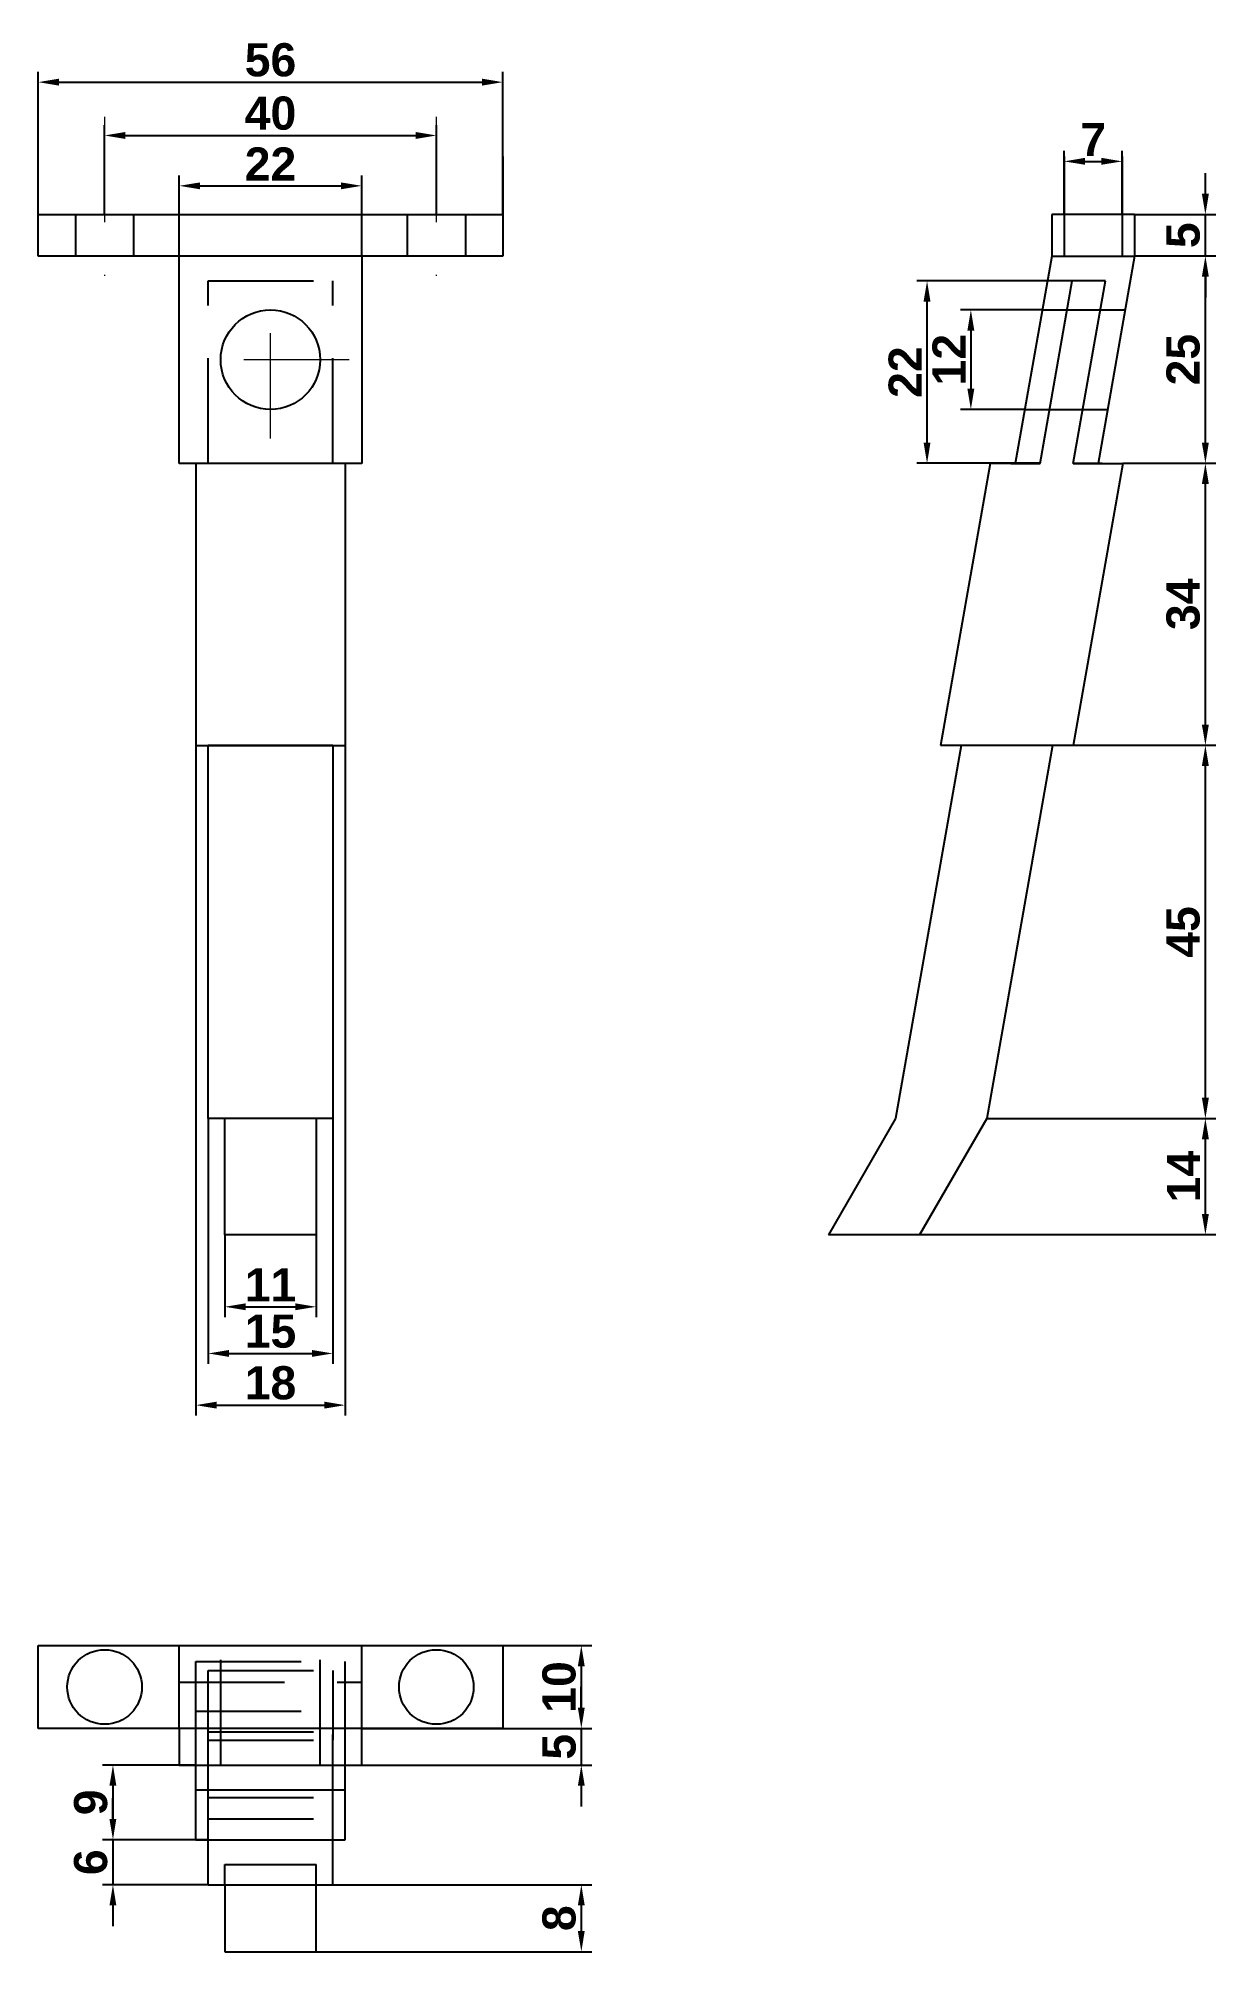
# Model space of a CAD drawing. Header units: millimetres. Extents: x 193 to 1235, y 207 to 668.
# Drawn here: x 193.1 to 335.1, y 207.3 to 438 of the extents above.
import ezdxf

# ---------------------------------------------------------------- set-up
doc = ezdxf.new("R2010")
doc.units = ezdxf.units.MM
doc.linetypes.add('TRAZO_Y_PUNTO', pattern=[25.4, 12.7, -6.35, 0, -6.35])
doc.linetypes.add('TRAZOS', pattern=[19.05, 12.7, -6.35])
for name, color, linetype, lineweight in [('01_Contornos', 7, 'Continuous', 25), ('02_Ocultas', 4, 'TRAZOS', 25), ('03_Ejes', 1, 'TRAZO_Y_PUNTO', 18), ('04_Cotas', 3, 'Continuous', 18)]:
    doc.layers.add(name, color=color, linetype=linetype, lineweight=lineweight)
doc.styles.add('EstiloCota', font='arialbd.ttf', dxfattribs={"height": 4})
doc.dimstyles.new('CotasUNE', dxfattribs={"dimtxt": 20, "dimasz": 2.5, "dimexe": 1.25, "dimexo": 0, "dimtad": 1, "dimtxsty": 'EstiloCota', "dimcen": 2.5, "dimclrd": 256, "dimclrt": 256, "dimadec": 0, "dimazin": 0, "dimtfac": 1, "dimtmove": 0, "dimatfit": 3, "dimfxl": 1, "dimarcsym": 0})

# ---------------------------------------------------------------- blocks, each defined once
blk = doc.blocks.new('*D16')
at = {"layer": '04_Cotas', "color": 0, "lineweight": -2, "transparency": 16777216}
for p, q in [((316.78, 416.77), (316.78, 424.43)), ((323.78, 416.77), (323.78, 424.43))]:
    blk.add_line(p, q, dxfattribs=at)
at = {"layer": '04_Cotas', "lineweight": -2, "transparency": 16777216}
blk.add_line((319.28, 423.18), (321.28, 423.18), dxfattribs=at)
at = {"layer": '04_Cotas', "transparency": 16777216}
for points in [[(319.28, 423.6), (319.28, 422.77), (316.78, 423.18)], [(321.28, 423.6), (321.28, 422.77), (323.78, 423.18)]]:
    blk.add_solid(points, dxfattribs=at)
at = {"layer": 'Defpoints', "color": 0, "transparency": 16777216}
for p in [(323.78, 423.18), (316.78, 416.77), (323.78, 416.77)]:
    blk.add_point(p, dxfattribs=at)
at = {"layer": '04_Cotas', "transparency": 16777216, "insert": (320.28, 425.81), "char_height": 4, "attachment_point": 5, "style": 'EstiloCota'}
blk.add_mtext('7', dxfattribs=at)
blk = doc.blocks.new('*D15')
at = {"layer": '04_Cotas', "color": 0, "lineweight": -2, "transparency": 16777216}
for p, q in [((307.44, 307.77), (335.06, 307.77)), ((299.36, 293.77), (335.06, 293.77))]:
    blk.add_line(p, q, dxfattribs=at)
at = {"layer": '04_Cotas', "lineweight": -2, "transparency": 16777216}
blk.add_line((333.81, 296.27), (333.81, 305.27), dxfattribs=at)
at = {"layer": '04_Cotas', "transparency": 16777216}
for points in [[(333.39, 305.27), (334.23, 305.27), (333.81, 307.77)], [(333.39, 296.27), (334.23, 296.27), (333.81, 293.77)]]:
    blk.add_solid(points, dxfattribs=at)
at = {"layer": 'Defpoints', "color": 0, "transparency": 16777216}
for p in [(307.44, 307.77), (333.81, 307.77), (299.36, 293.77)]:
    blk.add_point(p, dxfattribs=at)
at = {"layer": '04_Cotas', "transparency": 16777216, "insert": (331.18, 300.77), "char_height": 4, "attachment_point": 5, "rotation": 90, "style": 'EstiloCota'}
blk.add_mtext('14', dxfattribs=at)
blk = doc.blocks.new('*D14')
at = {"layer": '04_Cotas', "color": 0, "lineweight": -2, "transparency": 16777216}
for p, q in [((317.87, 352.77), (335.06, 352.77)), ((307.44, 307.77), (335.06, 307.77))]:
    blk.add_line(p, q, dxfattribs=at)
at = {"layer": '04_Cotas', "lineweight": -2, "transparency": 16777216}
blk.add_line((333.81, 310.27), (333.81, 350.27), dxfattribs=at)
at = {"layer": '04_Cotas', "transparency": 16777216}
for points in [[(333.39, 350.27), (334.23, 350.27), (333.81, 352.77)], [(333.39, 310.27), (334.23, 310.27), (333.81, 307.77)]]:
    blk.add_solid(points, dxfattribs=at)
at = {"layer": 'Defpoints', "color": 0, "transparency": 16777216}
for p in [(317.87, 352.77), (333.81, 352.77), (307.44, 307.77)]:
    blk.add_point(p, dxfattribs=at)
at = {"layer": '04_Cotas', "transparency": 16777216, "insert": (331.14, 330.27), "char_height": 4, "attachment_point": 5, "rotation": 90, "style": 'EstiloCota'}
blk.add_mtext('45', dxfattribs=at)
blk = doc.blocks.new('*D13')
at = {"layer": '04_Cotas', "color": 0, "lineweight": -2, "transparency": 16777216}
for p, q in [((323.87, 386.77), (335.06, 386.77)), ((317.87, 352.77), (335.06, 352.77))]:
    blk.add_line(p, q, dxfattribs=at)
at = {"layer": '04_Cotas', "lineweight": -2, "transparency": 16777216}
blk.add_line((333.81, 355.27), (333.81, 384.27), dxfattribs=at)
at = {"layer": '04_Cotas', "transparency": 16777216}
for points in [[(333.39, 384.27), (334.23, 384.27), (333.81, 386.77)], [(333.39, 355.27), (334.23, 355.27), (333.81, 352.77)]]:
    blk.add_solid(points, dxfattribs=at)
at = {"layer": 'Defpoints', "color": 0, "transparency": 16777216}
for p in [(323.87, 386.77), (333.81, 386.77), (317.87, 352.77)]:
    blk.add_point(p, dxfattribs=at)
at = {"layer": '04_Cotas', "transparency": 16777216, "insert": (331.14, 369.77), "char_height": 4, "attachment_point": 5, "rotation": 90, "style": 'EstiloCota'}
blk.add_mtext('34', dxfattribs=at)
blk = doc.blocks.new('*D12')
at = {"layer": '04_Cotas', "color": 0, "lineweight": -2, "transparency": 16777216}
for p, q in [((328.28, 411.77), (335.06, 411.77)), ((323.87, 386.77), (335.06, 386.77))]:
    blk.add_line(p, q, dxfattribs=at)
at = {"layer": '04_Cotas', "lineweight": -2, "transparency": 16777216}
blk.add_line((333.81, 389.27), (333.81, 409.27), dxfattribs=at)
at = {"layer": '04_Cotas', "transparency": 16777216}
for points in [[(333.39, 409.27), (334.23, 409.27), (333.81, 411.77)], [(333.39, 389.27), (334.23, 389.27), (333.81, 386.77)]]:
    blk.add_solid(points, dxfattribs=at)
at = {"layer": 'Defpoints', "color": 0, "transparency": 16777216}
for p in [(328.28, 411.77), (333.81, 411.77), (323.87, 386.77)]:
    blk.add_point(p, dxfattribs=at)
at = {"layer": '04_Cotas', "transparency": 16777216, "insert": (331.14, 399.27), "char_height": 4, "attachment_point": 5, "rotation": 90, "style": 'EstiloCota'}
blk.add_mtext('25', dxfattribs=at)
blk = doc.blocks.new('*D11')
at = {"layer": '04_Cotas', "color": 0, "lineweight": -2, "transparency": 16777216}
for p, q in [((193.08, 416.77), (193.08, 433.98)), ((249.08, 416.77), (249.08, 433.98))]:
    blk.add_line(p, q, dxfattribs=at)
at = {"layer": '04_Cotas', "lineweight": -2, "transparency": 16777216}
blk.add_line((195.58, 432.73), (246.58, 432.73), dxfattribs=at)
at = {"layer": '04_Cotas', "transparency": 16777216}
for points in [[(195.58, 433.15), (195.58, 432.31), (193.08, 432.73)], [(246.58, 433.15), (246.58, 432.31), (249.08, 432.73)]]:
    blk.add_solid(points, dxfattribs=at)
at = {"layer": 'Defpoints', "color": 0, "transparency": 16777216}
for p in [(249.08, 432.73), (193.08, 416.77), (249.08, 416.77)]:
    blk.add_point(p, dxfattribs=at)
at = {"layer": '04_Cotas', "transparency": 16777216, "insert": (221.08, 435.4), "char_height": 4, "width": 5.7981, "attachment_point": 5, "style": 'EstiloCota'}
blk.add_mtext('56', dxfattribs=at)
blk = doc.blocks.new('*D10')
at = {"layer": '04_Cotas', "color": 0, "lineweight": -2, "transparency": 16777216}
for p, q in [((201.08, 416.77), (201.08, 427.55)), ((241.08, 416.77), (241.08, 427.55))]:
    blk.add_line(p, q, dxfattribs=at)
at = {"layer": '04_Cotas', "lineweight": -2, "transparency": 16777216}
blk.add_line((203.58, 426.3), (238.58, 426.3), dxfattribs=at)
at = {"layer": '04_Cotas', "transparency": 16777216}
for points in [[(203.58, 426.72), (203.58, 425.88), (201.08, 426.3)], [(238.58, 426.72), (238.58, 425.88), (241.08, 426.3)]]:
    blk.add_solid(points, dxfattribs=at)
at = {"layer": 'Defpoints', "color": 0, "transparency": 16777216}
for p in [(241.08, 426.3), (201.08, 416.77), (241.08, 416.77)]:
    blk.add_point(p, dxfattribs=at)
at = {"layer": '04_Cotas', "transparency": 16777216, "insert": (221.08, 428.97), "char_height": 4, "width": 22.7671, "attachment_point": 5, "style": 'EstiloCota'}
blk.add_mtext('40', dxfattribs=at)
blk = doc.blocks.new('*D9')
at = {"layer": '04_Cotas', "color": 0, "lineweight": -2, "transparency": 16777216}
for p, q in [((213.58, 307.77), (213.58, 278.2)), ((228.58, 307.77), (228.58, 278.2))]:
    blk.add_line(p, q, dxfattribs=at)
at = {"layer": '04_Cotas', "lineweight": -2, "transparency": 16777216}
blk.add_line((216.08, 279.45), (226.08, 279.45), dxfattribs=at)
at = {"layer": '04_Cotas', "transparency": 16777216}
for points in [[(216.08, 279.86), (216.08, 279.03), (213.58, 279.45)], [(226.08, 279.86), (226.08, 279.03), (228.58, 279.45)]]:
    blk.add_solid(points, dxfattribs=at)
at = {"layer": 'Defpoints', "color": 0, "transparency": 16777216}
for p in [(213.58, 307.77), (228.58, 307.77), (228.58, 279.45)]:
    blk.add_point(p, dxfattribs=at)
at = {"layer": '04_Cotas', "transparency": 16777216, "insert": (221.08, 282.11), "char_height": 4, "attachment_point": 5, "style": 'EstiloCota'}
blk.add_mtext('15', dxfattribs=at)
blk = doc.blocks.new('*D8')
at = {"layer": '04_Cotas', "color": 0, "lineweight": -2, "transparency": 16777216}
for p, q in [((212.08, 352.77), (212.08, 271.96)), ((230.08, 352.77), (230.08, 271.96))]:
    blk.add_line(p, q, dxfattribs=at)
at = {"layer": '04_Cotas', "lineweight": -2, "transparency": 16777216}
blk.add_line((214.58, 273.21), (227.58, 273.21), dxfattribs=at)
at = {"layer": '04_Cotas', "transparency": 16777216}
for points in [[(214.58, 273.63), (214.58, 272.8), (212.08, 273.21)], [(227.58, 273.63), (227.58, 272.8), (230.08, 273.21)]]:
    blk.add_solid(points, dxfattribs=at)
at = {"layer": 'Defpoints', "color": 0, "transparency": 16777216}
for p in [(212.08, 352.77), (230.08, 352.77), (230.08, 273.21)]:
    blk.add_point(p, dxfattribs=at)
at = {"layer": '04_Cotas', "transparency": 16777216, "insert": (221.08, 275.88), "char_height": 4, "attachment_point": 5, "style": 'EstiloCota'}
blk.add_mtext('18', dxfattribs=at)
blk = doc.blocks.new('*D7')
at = {"layer": '04_Cotas', "color": 0, "lineweight": -2, "transparency": 16777216}
for p, q in [((314.13, 405.27), (304.28, 405.27)), ((312.02, 393.27), (304.28, 393.27))]:
    blk.add_line(p, q, dxfattribs=at)
at = {"layer": '04_Cotas', "lineweight": -2, "transparency": 16777216}
blk.add_line((305.53, 402.77), (305.53, 395.77), dxfattribs=at)
at = {"layer": '04_Cotas', "transparency": 16777216}
for points in [[(305.11, 402.77), (305.95, 402.77), (305.53, 405.27)], [(305.11, 395.77), (305.95, 395.77), (305.53, 393.27)]]:
    blk.add_solid(points, dxfattribs=at)
at = {"layer": 'Defpoints', "color": 0, "transparency": 16777216}
for p in [(314.13, 405.27), (305.53, 393.27), (312.02, 393.27)]:
    blk.add_point(p, dxfattribs=at)
at = {"layer": '04_Cotas', "transparency": 16777216, "insert": (302.9, 399.27), "char_height": 4, "width": 3.6869, "attachment_point": 5, "rotation": 90, "style": 'EstiloCota'}
blk.add_mtext('12', dxfattribs=at)
blk = doc.blocks.new('*D6')
at = {"layer": '04_Cotas', "lineweight": -2, "transparency": 16777216}
for p, q in [((333.81, 419.27), (333.81, 421.77)), ((333.81, 411.77), (333.81, 416.77)), ((333.81, 409.27), (333.81, 406.77))]:
    blk.add_line(p, q, dxfattribs=at)
at = {"layer": '04_Cotas', "color": 0, "lineweight": -2, "transparency": 16777216}
for p, q in [((325.28, 416.77), (335.06, 416.77)), ((325.28, 411.77), (335.06, 411.77))]:
    blk.add_line(p, q, dxfattribs=at)
at = {"layer": '04_Cotas', "transparency": 16777216}
for points in [[(333.39, 419.27), (334.23, 419.27), (333.81, 416.77)], [(333.39, 409.27), (334.23, 409.27), (333.81, 411.77)]]:
    blk.add_solid(points, dxfattribs=at)
at = {"layer": 'Defpoints', "color": 0, "transparency": 16777216}
for p in [(325.28, 416.77), (333.81, 416.77), (325.28, 411.77)]:
    blk.add_point(p, dxfattribs=at)
at = {"layer": '04_Cotas', "transparency": 16777216, "insert": (331.15, 414.27), "char_height": 4, "attachment_point": 5, "rotation": 90, "style": 'EstiloCota'}
blk.add_mtext('5', dxfattribs=at)
blk = doc.blocks.new('*D5')
at = {"layer": '04_Cotas', "color": 0, "lineweight": -2, "transparency": 16777216}
for p, q in [((317.75, 408.77), (299, 408.77)), ((313.87, 386.77), (299, 386.77))]:
    blk.add_line(p, q, dxfattribs=at)
at = {"layer": '04_Cotas', "lineweight": -2, "transparency": 16777216}
blk.add_line((300.25, 389.27), (300.25, 406.27), dxfattribs=at)
at = {"layer": '04_Cotas', "transparency": 16777216}
for points in [[(299.83, 406.27), (300.66, 406.27), (300.25, 408.77)], [(299.83, 389.27), (300.66, 389.27), (300.25, 386.77)]]:
    blk.add_solid(points, dxfattribs=at)
at = {"layer": 'Defpoints', "color": 0, "transparency": 16777216}
for p in [(300.25, 408.77), (317.75, 408.77), (313.87, 386.77)]:
    blk.add_point(p, dxfattribs=at)
at = {"layer": '04_Cotas', "transparency": 16777216, "insert": (297.61, 397.77), "char_height": 4, "attachment_point": 5, "rotation": 90, "style": 'EstiloCota'}
blk.add_mtext('22', dxfattribs=at)
blk = doc.blocks.new('*D4')
at = {"layer": '04_Cotas', "color": 0, "lineweight": -2, "transparency": 16777216}
for p, q in [((210.08, 411.77), (210.08, 421.48)), ((232.08, 411.77), (232.08, 421.48))]:
    blk.add_line(p, q, dxfattribs=at)
at = {"layer": '04_Cotas', "lineweight": -2, "transparency": 16777216}
blk.add_line((212.58, 420.23), (229.58, 420.23), dxfattribs=at)
at = {"layer": '04_Cotas', "transparency": 16777216}
for points in [[(212.58, 420.64), (212.58, 419.81), (210.08, 420.23)], [(229.58, 420.64), (229.58, 419.81), (232.08, 420.23)]]:
    blk.add_solid(points, dxfattribs=at)
at = {"layer": 'Defpoints', "color": 0, "transparency": 16777216}
for p in [(232.08, 420.23), (210.08, 411.77), (232.08, 411.77)]:
    blk.add_point(p, dxfattribs=at)
at = {"layer": '04_Cotas', "transparency": 16777216, "insert": (221.08, 422.86), "char_height": 4, "attachment_point": 5, "style": 'EstiloCota'}
blk.add_mtext('22', dxfattribs=at)
blk = doc.blocks.new('*D3')
at = {"layer": '04_Cotas', "color": 0, "lineweight": -2, "transparency": 16777216}
for p, q in [((215.58, 293.77), (215.58, 283.82)), ((226.58, 293.77), (226.58, 283.82))]:
    blk.add_line(p, q, dxfattribs=at)
at = {"layer": '04_Cotas', "lineweight": -2, "transparency": 16777216}
blk.add_line((218.08, 285.07), (224.08, 285.07), dxfattribs=at)
at = {"layer": '04_Cotas', "transparency": 16777216}
for points in [[(218.08, 285.49), (218.08, 284.66), (215.58, 285.07)], [(224.08, 285.49), (224.08, 284.66), (226.58, 285.07)]]:
    blk.add_solid(points, dxfattribs=at)
at = {"layer": 'Defpoints', "color": 0, "transparency": 16777216}
for p in [(215.58, 293.77), (226.58, 293.77), (226.58, 285.07)]:
    blk.add_point(p, dxfattribs=at)
at = {"layer": '04_Cotas', "transparency": 16777216, "insert": (221.08, 287.71), "char_height": 4, "attachment_point": 5, "style": 'EstiloCota'}
blk.add_mtext('11', dxfattribs=at)
blk = doc.blocks.new('*D18')
at = {"layer": '04_Cotas', "color": 0, "lineweight": -2, "transparency": 16777216}
for p, q in [((249.08, 244.23), (259.81, 244.23)), ((249.08, 234.23), (259.81, 234.23))]:
    blk.add_line(p, q, dxfattribs=at)
at = {"layer": '04_Cotas', "lineweight": -2, "transparency": 16777216}
blk.add_line((258.56, 241.73), (258.56, 236.73), dxfattribs=at)
at = {"layer": '04_Cotas', "transparency": 16777216}
for points in [[(258.14, 241.73), (258.97, 241.73), (258.56, 244.23)], [(258.14, 236.73), (258.97, 236.73), (258.56, 234.23)]]:
    blk.add_solid(points, dxfattribs=at)
at = {"layer": 'Defpoints', "color": 0, "transparency": 16777216}
for p in [(249.08, 244.23), (249.08, 234.23), (258.56, 234.23)]:
    blk.add_point(p, dxfattribs=at)
at = {"layer": '04_Cotas', "transparency": 16777216, "insert": (255.89, 239.23), "char_height": 4, "attachment_point": 5, "rotation": 90, "style": 'EstiloCota'}
blk.add_mtext('10', dxfattribs=at)
blk = doc.blocks.new('*D19')
at = {"layer": '04_Cotas', "lineweight": -2, "transparency": 16777216}
for p, q in [((258.56, 236.73), (258.56, 239.23)), ((258.56, 234.23), (258.56, 229.82)), ((258.56, 227.32), (258.56, 224.82))]:
    blk.add_line(p, q, dxfattribs=at)
at = {"layer": '04_Cotas', "color": 0, "lineweight": -2, "transparency": 16777216}
for p, q in [((232.08, 234.23), (259.81, 234.23)), ((232.08, 229.82), (259.81, 229.82))]:
    blk.add_line(p, q, dxfattribs=at)
at = {"layer": '04_Cotas', "transparency": 16777216}
for points in [[(258.14, 236.73), (258.97, 236.73), (258.56, 234.23)], [(258.14, 227.32), (258.97, 227.32), (258.56, 229.82)]]:
    blk.add_solid(points, dxfattribs=at)
at = {"layer": 'Defpoints', "color": 0, "transparency": 16777216}
for p in [(232.08, 234.23), (232.08, 229.82), (258.56, 229.82)]:
    blk.add_point(p, dxfattribs=at)
at = {"layer": '04_Cotas', "transparency": 16777216, "insert": (255.9, 232.02), "char_height": 4, "attachment_point": 5, "rotation": 90, "style": 'EstiloCota'}
blk.add_mtext('5', dxfattribs=at)
blk = doc.blocks.new('*D20')
at = {"layer": '04_Cotas', "color": 0, "lineweight": -2, "transparency": 16777216}
for p, q in [((212.08, 229.82), (200.83, 229.82)), ((212.08, 220.82), (200.83, 220.82))]:
    blk.add_line(p, q, dxfattribs=at)
at = {"layer": '04_Cotas', "lineweight": -2, "transparency": 16777216}
blk.add_line((202.08, 227.32), (202.08, 223.32), dxfattribs=at)
at = {"layer": '04_Cotas', "transparency": 16777216}
for points in [[(201.66, 227.32), (202.49, 227.32), (202.08, 229.82)], [(201.66, 223.32), (202.49, 223.32), (202.08, 220.82)]]:
    blk.add_solid(points, dxfattribs=at)
at = {"layer": 'Defpoints', "color": 0, "transparency": 16777216}
for p in [(212.08, 229.82), (202.08, 220.82), (212.08, 220.82)]:
    blk.add_point(p, dxfattribs=at)
at = {"layer": '04_Cotas', "transparency": 16777216, "insert": (199.41, 225.32), "char_height": 4, "attachment_point": 5, "rotation": 90, "style": 'EstiloCota'}
blk.add_mtext('9', dxfattribs=at)
blk = doc.blocks.new('*D21')
at = {"layer": '04_Cotas', "lineweight": -2, "transparency": 16777216}
for p, q in [((202.08, 223.32), (202.08, 225.82)), ((202.08, 220.82), (202.08, 215.39)), ((202.08, 212.89), (202.08, 210.39))]:
    blk.add_line(p, q, dxfattribs=at)
at = {"layer": '04_Cotas', "color": 0, "lineweight": -2, "transparency": 16777216}
for p, q in [((213.58, 220.82), (200.83, 220.82)), ((213.58, 215.39), (200.83, 215.39))]:
    blk.add_line(p, q, dxfattribs=at)
at = {"layer": '04_Cotas', "transparency": 16777216}
for points in [[(201.66, 223.32), (202.49, 223.32), (202.08, 220.82)], [(201.66, 212.89), (202.49, 212.89), (202.08, 215.39)]]:
    blk.add_solid(points, dxfattribs=at)
at = {"layer": 'Defpoints', "color": 0, "transparency": 16777216}
for p in [(213.58, 220.82), (202.08, 215.39), (213.58, 215.39)]:
    blk.add_point(p, dxfattribs=at)
at = {"layer": '04_Cotas', "transparency": 16777216, "insert": (199.41, 218.1), "char_height": 4, "attachment_point": 5, "rotation": 90, "style": 'EstiloCota'}
blk.add_mtext('6', dxfattribs=at)
blk = doc.blocks.new('*D22')
at = {"layer": '04_Cotas', "color": 0, "lineweight": -2, "transparency": 16777216}
for p, q in [((226.58, 215.39), (259.81, 215.39)), ((226.58, 207.31), (259.81, 207.31))]:
    blk.add_line(p, q, dxfattribs=at)
at = {"layer": '04_Cotas', "lineweight": -2, "transparency": 16777216}
blk.add_line((258.56, 212.89), (258.56, 209.81), dxfattribs=at)
at = {"layer": '04_Cotas', "transparency": 16777216}
for points in [[(258.14, 212.89), (258.97, 212.89), (258.56, 215.39)], [(258.14, 209.81), (258.97, 209.81), (258.56, 207.31)]]:
    blk.add_solid(points, dxfattribs=at)
at = {"layer": 'Defpoints', "color": 0, "transparency": 16777216}
for p in [(226.58, 215.39), (226.58, 207.31), (258.56, 207.31)]:
    blk.add_point(p, dxfattribs=at)
at = {"layer": '04_Cotas', "transparency": 16777216, "insert": (255.89, 211.35), "char_height": 4, "attachment_point": 5, "rotation": 90, "style": 'EstiloCota'}
blk.add_mtext('8', dxfattribs=at)

msp = doc.modelspace()

# ---------------------------------------------------------------- linework, layer by layer
at = {"layer": '01_Contornos'}
for p, q in [((193.076, 411.766), (193.076, 423.766)), ((249.076, 423.766), (249.076, 411.766)), ((193.076, 416.766), (249.076, 416.766)), ((325.278, 416.766), (315.278, 416.766)), ((315.278, 416.766), (315.278, 411.766)), ((325.278, 416.766), (325.278, 411.766)), ((249.076, 411.766), (193.076, 411.766)), ((210.076, 386.766), (210.076, 411.766)), ((232.076, 411.766), (232.076, 386.766)), ((315.278, 411.766), (310.87, 386.766)), ((315.278, 411.766), (325.278, 411.766)), ((325.278, 411.766), (320.87, 386.766)), ((313.87, 386.766), (317.749, 408.766)), ((313.87, 386.766), (317.749, 408.766)), ((321.749, 408.766), (317.749, 408.766)), ((321.749, 408.766), (317.749, 408.766)), ((317.87, 386.766), (321.749, 408.766)), ((317.87, 386.766), (321.749, 408.766)), ((314.132, 405.266), (317.132, 405.266)), ((321.132, 405.266), (324.132, 405.266)), ((312.016, 393.266), (315.016, 393.266)), ((319.016, 393.266), (322.016, 393.266)), ((232.076, 386.766), (210.076, 386.766)), ((212.076, 386.766), (212.076, 352.766)), ((230.076, 386.766), (230.076, 352.766)), ((307.87, 386.766), (301.874, 352.766)), ((307.87, 386.766), (301.874, 352.766)), ((313.87, 386.766), (307.87, 386.766)), ((313.87, 386.766), (307.87, 386.766)), ((310.37, 386.766), (313.87, 386.766)), ((317.87, 386.766), (323.87, 386.766)), ((321.37, 386.766), (317.87, 386.766)), ((317.87, 386.766), (323.87, 386.766)), ((323.87, 386.766), (317.874, 352.766)), ((323.87, 386.766), (317.874, 352.766)), ((212.076, 352.766), (230.076, 352.766)), ((228.576, 352.766), (213.576, 352.766)), ((213.576, 307.766), (213.576, 352.766)), ((228.576, 352.766), (228.576, 307.766)), ((304.374, 352.766), (296.44, 307.766)), ((304.374, 352.766), (296.44, 307.766)), ((317.874, 352.766), (301.874, 352.766)), ((317.874, 352.766), (301.874, 352.766)), ((315.374, 352.766), (307.44, 307.766)), ((315.374, 352.766), (307.44, 307.766)), ((228.576, 307.766), (213.576, 307.766)), ((215.576, 293.766), (215.576, 307.766)), ((226.576, 307.766), (226.576, 293.766)), ((296.44, 307.766), (288.357, 293.766)), ((296.44, 307.766), (288.357, 293.766)), ((307.44, 307.766), (299.357, 293.766)), ((307.44, 307.766), (299.357, 293.766)), ((226.576, 293.766), (215.576, 293.766)), ((299.357, 293.766), (288.357, 293.766)), ((299.357, 293.766), (288.357, 293.766)), ((193.076, 244.229), (249.076, 244.229)), ((193.076, 234.229), (193.076, 244.229)), ((249.076, 244.229), (249.076, 234.229)), ((249.076, 234.229), (193.076, 234.229)), ((210.076, 234.229), (210.076, 229.819)), ((232.076, 229.819), (232.076, 234.229)), ((210.076, 229.819), (232.076, 229.819)), ((212.076, 220.819), (212.076, 229.819)), ((230.076, 220.819), (230.076, 229.819)), ((212.076, 226.819), (230.076, 226.819)), ((210.076, 220.819), (210.076, 220.819)), ((212.076, 220.819), (230.076, 220.819)), ((213.576, 215.389), (213.576, 220.819)), ((228.576, 215.389), (228.576, 220.819)), ((213.576, 215.389), (228.576, 215.389)), ((215.576, 215.389), (215.576, 207.309)), ((226.576, 207.309), (226.576, 215.389)), ((215.576, 207.309), (226.576, 207.309))]:
    msp.add_line(p, q, dxfattribs=at)
for centre, radius in [((221.076, 399.266), 6), ((201.076, 239.229), 4.5), ((241.076, 239.229), 4.5)]:
    msp.add_circle(centre, radius, dxfattribs=at)
at = {"layer": '02_Ocultas'}
for p, q in [((316.778, 423.766), (316.778, 411.766)), ((323.778, 423.766), (323.778, 411.766)), ((197.576, 416.766), (197.576, 411.766)), ((204.576, 416.766), (204.576, 411.766)), ((237.576, 416.766), (237.576, 411.766)), ((244.576, 416.766), (244.576, 411.766)), ((213.576, 386.766), (213.576, 408.766)), ((213.576, 408.766), (228.576, 408.766)), ((228.576, 386.766), (228.576, 408.766)), ((317.132, 405.266), (321.132, 405.266)), ((317.132, 405.266), (321.132, 405.266)), ((315.016, 393.266), (319.016, 393.266)), ((315.016, 393.266), (319.016, 393.266)), ((210.076, 234.229), (210.076, 244.229)), ((212.076, 242.319), (230.076, 242.319)), ((212.076, 229.819), (212.076, 242.319)), ((215.076, 229.819), (215.076, 244.229)), ((227.076, 229.819), (227.076, 244.229)), ((230.076, 229.819), (230.076, 242.319)), ((232.076, 234.229), (232.076, 244.229)), ((213.576, 241.229), (228.576, 241.229)), ((213.576, 232.819), (213.576, 241.229)), ((228.576, 241.229), (228.576, 232.819)), ((210.076, 239.819), (232.076, 239.819)), ((212.076, 236.319), (230.076, 236.319)), ((213.576, 233.819), (228.576, 233.819)), ((213.576, 220.819), (213.576, 233.819)), ((228.576, 220.819), (228.576, 233.819)), ((213.576, 232.819), (228.576, 232.819)), ((213.576, 225.889), (228.576, 225.889)), ((213.576, 223.319), (228.576, 223.319)), ((215.576, 217.809), (226.576, 217.809)), ((215.576, 215.389), (215.576, 217.809)), ((226.576, 215.389), (226.576, 217.809))]:
    msp.add_line(p, q, dxfattribs=at)
at = {"layer": '03_Ejes'}
for p, q in [((201.076, 428.536), (201.076, 405.419)), ((241.076, 428.536), (241.076, 405.419)), ((221.076, 389.766), (221.076, 408.766)), ((230.576, 399.266), (211.576, 399.266))]:
    msp.add_line(p, q, dxfattribs=at)

# ---------------------------------------------------------------- dimensions: what is measured, and where the dimension line sits
at = {"layer": '04_Cotas'}
for base, p1, p2, text, picture, middle in [((249.076, 432.729), (193.076, 416.766), (249.076, 416.766), '56', '*D11', (221.076, 432.729)), ((241.076, 426.301), (201.076, 416.766), (241.076, 416.766), '40', '*D10', (221.076, 426.301)), ((232.076, 420.227), (210.076, 411.766), (232.076, 411.766), '22', '*D4', (221.076, 420.227)), ((230.076, 273.213), (212.076, 352.766), (230.076, 352.766), '18', '*D8', (221.076, 273.213)), ((228.576, 279.447), (213.576, 307.766), (228.576, 307.766), '15', '*D9', (221.076, 279.447))]:
    dim = msp.add_linear_dim(base=base, p1=p1, p2=p2, text=text, dimstyle='CotasUNE', dxfattribs=at)
    dim.commit()
    dim.dimension.update_dxf_attribs({"geometry": picture, "text_midpoint": middle, "dimtype": 160})
for base, p1, p2, text, picture, middle in [((323.778, 423.185), (316.778, 416.766), (323.778, 416.766), '7', '*D16', (320.278, 425.81)), ((226.576, 285.072), (215.576, 293.766), (226.576, 293.766), '11', '*D3', (221.076, 287.705))]:
    dim = msp.add_linear_dim(base=base, p1=p1, p2=p2, text=text, dimstyle='CotasUNE', dxfattribs=at)
    dim.commit()
    dim.dimension.update_dxf_attribs({"geometry": picture, "text_midpoint": middle})
for base, p1, p2, text, picture, middle in [((333.809, 416.766), (325.278, 411.766), (325.278, 416.766), '5', '*D6', (333.809, 414.266)), ((333.809, 411.766), (323.87, 386.766), (328.278, 411.766), '25', '*D12', (333.809, 399.266)), ((333.809, 386.766), (317.874, 352.766), (323.87, 386.766), '34', '*D13', (333.809, 369.766)), ((333.809, 352.766), (307.44, 307.766), (317.874, 352.766), '45', '*D14', (333.809, 330.266)), ((333.809, 307.766), (299.357, 293.766), (307.44, 307.766), '14', '*D15', (333.809, 300.766))]:
    dim = msp.add_linear_dim(base=base, p1=p1, p2=p2, angle=90, text=text, dimstyle='CotasUNE', dxfattribs=at)
    dim.commit()
    dim.dimension.update_dxf_attribs({"geometry": picture, "text_midpoint": middle, "dimtype": 160})
for base, p1, p2, text, picture, middle in [((300.246, 408.766), (313.87, 386.766), (317.749, 408.766), '22', '*D5', (297.613, 397.766)), ((305.53, 393.266), (314.132, 405.266), (312.016, 393.266), '12', '*D7', (302.896, 399.266)), ((258.557, 229.819), (232.076, 234.229), (232.076, 229.819), '5', '*D19', (255.898, 232.024)), ((202.077, 215.389), (213.576, 220.819), (213.576, 215.389), '6', '*D21', (199.41, 218.104)), ((258.557, 207.309), (226.576, 215.389), (226.576, 207.309), '8', '*D22', (255.888, 211.349))]:
    dim = msp.add_linear_dim(base=base, p1=p1, p2=p2, angle=90, text=text, dimstyle='CotasUNE', dxfattribs=at)
    dim.commit()
    dim.dimension.update_dxf_attribs({"geometry": picture, "text_midpoint": middle})
for base, p1, p2, picture, middle in [((258.557, 234.229), (249.076, 244.229), (249.076, 234.229), '*D18', (255.89, 239.229)), ((202.077, 220.819), (212.076, 229.819), (212.076, 220.819), '*D20', (199.408, 225.319))]:
    dim = msp.add_linear_dim(base=base, p1=p1, p2=p2, angle=90, dimstyle='CotasUNE', dxfattribs=at)
    dim.commit()
    dim.dimension.update_dxf_attribs({"geometry": picture, "text_midpoint": middle})

doc.saveas('drawing.dxf')
